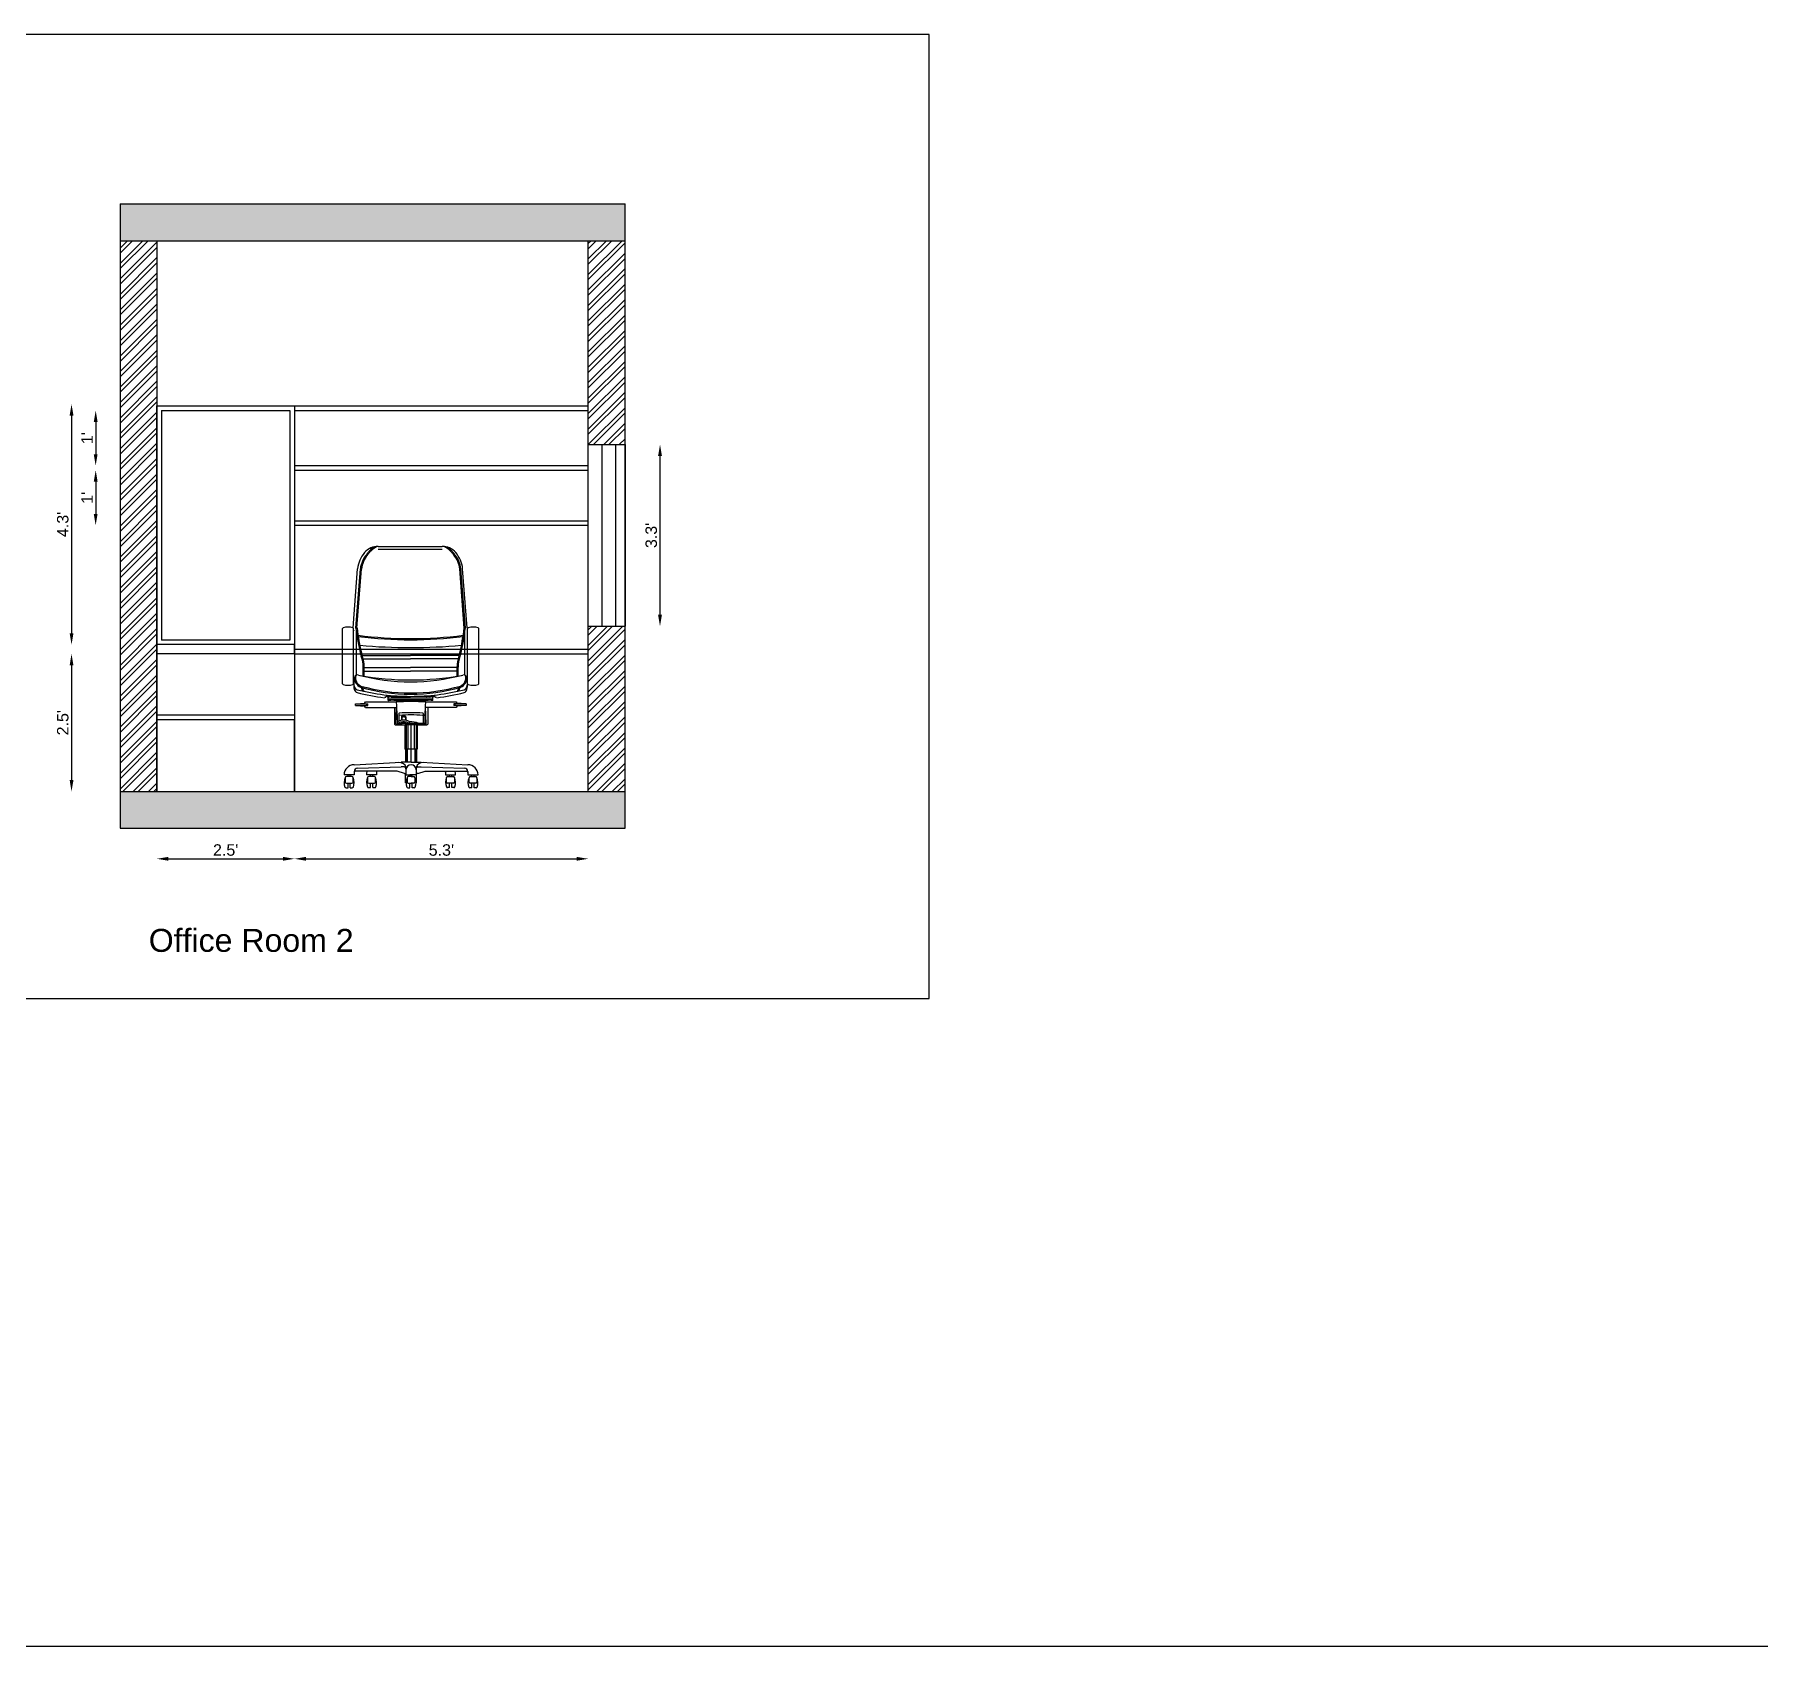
# Model space of a CAD drawing. Header units: feet. Extents: x 2272 to 4893, y 337 to 2916.
# Drawn here: x 3947 to 4322.8, y 337.1 to 688.3 of the extents above; entities that cross this region are included whole.
import ezdxf

# ---------------------------------------------------------------- set-up
doc = ezdxf.new("R2010")
doc.units = ezdxf.units.FT
doc.layers.add('chair', color=250, linetype='Continuous')
doc.layers.add('Door', color=15, linetype='Continuous')
doc.styles.get("Standard").update_dxf_attribs({"font": 'arial.ttf'})
doc.dimstyles.new('ISO-25', dxfattribs={"dimtxt": 2.5, "dimasz": 2.5, "dimexe": 1.25, "dimexo": 0.625, "dimtad": 1, "dimdec": 0, "dimlunit": 4, "dimtxsty": 'Standard', "dimcen": 2.5, "dimse1": 1, "dimse2": 1, "dimadec": 0, "dimazin": 0, "dimtfac": 1, "dimtdec": 0, "dimtmove": 0, "dimatfit": 3, "dimfxl": 1, "dimarcsym": 0})

# ---------------------------------------------------------------- blocks, each defined once
blk = doc.blocks.new('*D46')
at = {"color": 0, "lineweight": -2, "transparency": 16777216}
blk.add_line((3976.12, 508.74), (4001.12, 508.74), dxfattribs=at)
at = {"color": 0, "transparency": 16777216}
for points in [[(3976.12, 509.15), (3976.12, 508.32), (3973.62, 508.74)], [(4001.12, 509.15), (4001.12, 508.32), (4003.62, 508.74)]]:
    blk.add_solid(points, dxfattribs=at)
at = {"layer": 'Defpoints', "color": 0, "transparency": 16777216}
for p in [(3973.62, 523.39), (4003.62, 523.39), (4003.62, 508.74)]:
    blk.add_point(p, dxfattribs=at)
at = {"color": 0, "transparency": 16777216, "insert": (3988.62, 510.64), "char_height": 2.5, "attachment_point": 5}
blk.add_mtext("2.5'", dxfattribs=at)
blk = doc.blocks.new('*D47')
at = {"color": 0, "lineweight": -2, "transparency": 16777216}
blk.add_line((4006.12, 508.74), (4065.12, 508.74), dxfattribs=at)
at = {"color": 0, "transparency": 16777216}
for points in [[(4006.12, 509.15), (4006.12, 508.32), (4003.62, 508.74)], [(4065.12, 509.15), (4065.12, 508.32), (4067.62, 508.74)]]:
    blk.add_solid(points, dxfattribs=at)
at = {"layer": 'Defpoints', "color": 0, "transparency": 16777216}
for p in [(4003.62, 554.39), (4067.62, 554.39), (4067.62, 508.74)]:
    blk.add_point(p, dxfattribs=at)
at = {"color": 0, "transparency": 16777216, "insert": (4035.62, 510.64), "char_height": 2.5, "attachment_point": 5}
blk.add_mtext("5.3'", dxfattribs=at)
blk = doc.blocks.new('*D48')
at = {"color": 0, "lineweight": -2, "transparency": 16777216}
blk.add_line((4083.25, 561.89), (4083.25, 596.49), dxfattribs=at)
at = {"color": 0, "transparency": 16777216}
for points in [[(4082.83, 596.49), (4083.67, 596.49), (4083.25, 598.99)], [(4082.83, 561.89), (4083.67, 561.89), (4083.25, 559.39)]]:
    blk.add_solid(points, dxfattribs=at)
at = {"layer": 'Defpoints', "color": 0, "transparency": 16777216}
for p in [(4073.62, 598.99), (4083.25, 598.99), (4073.62, 559.39)]:
    blk.add_point(p, dxfattribs=at)
at = {"color": 0, "transparency": 16777216, "insert": (4081.35, 579.19), "char_height": 2.5, "attachment_point": 5, "rotation": 90}
blk.add_mtext("3.3'", dxfattribs=at)
blk = doc.blocks.new('*D49')
at = {"color": 0, "lineweight": -2, "transparency": 16777216}
blk.add_line((3955.04, 605.3), (3955.04, 557.89), dxfattribs=at)
at = {"color": 0, "transparency": 16777216}
for points in [[(3954.63, 605.3), (3955.46, 605.3), (3955.04, 607.8)], [(3954.63, 557.89), (3955.46, 557.89), (3955.04, 555.39)]]:
    blk.add_solid(points, dxfattribs=at)
at = {"layer": 'Defpoints', "color": 0, "transparency": 16777216}
for p in [(3973.09, 607.8), (3955.04, 555.39), (3973.62, 555.39)]:
    blk.add_point(p, dxfattribs=at)
at = {"color": 0, "transparency": 16777216, "insert": (3953.14, 581.59), "char_height": 2.5, "attachment_point": 5, "rotation": 90}
blk.add_mtext("4.3'", dxfattribs=at)
blk = doc.blocks.new('*D50')
at = {"color": 0, "lineweight": -2, "transparency": 16777216}
blk.add_line((3960.3, 603.89), (3960.3, 596.89), dxfattribs=at)
at = {"color": 0, "transparency": 16777216}
for points in [[(3959.88, 603.89), (3960.72, 603.89), (3960.3, 606.39)], [(3959.88, 596.89), (3960.72, 596.89), (3960.3, 594.39)]]:
    blk.add_solid(points, dxfattribs=at)
at = {"layer": 'Defpoints', "color": 0, "transparency": 16777216}
for p in [(4003.62, 606.39), (3960.3, 594.39), (4003.62, 594.39)]:
    blk.add_point(p, dxfattribs=at)
at = {"color": 0, "transparency": 16777216, "insert": (3958.42, 600.39), "char_height": 2.5, "attachment_point": 5, "rotation": 90}
blk.add_mtext("1'", dxfattribs=at)
blk = doc.blocks.new('*D51')
at = {"color": 0, "lineweight": -2, "transparency": 16777216}
blk.add_line((3960.3, 590.89), (3960.3, 583.89), dxfattribs=at)
at = {"color": 0, "transparency": 16777216}
for points in [[(3959.88, 590.89), (3960.72, 590.89), (3960.3, 593.39)], [(3959.88, 583.89), (3960.72, 583.89), (3960.3, 581.39)]]:
    blk.add_solid(points, dxfattribs=at)
at = {"layer": 'Defpoints', "color": 0, "transparency": 16777216}
for p in [(4003.62, 593.39), (3960.3, 581.39), (4003.62, 581.39)]:
    blk.add_point(p, dxfattribs=at)
at = {"color": 0, "transparency": 16777216, "insert": (3958.42, 587.39), "char_height": 2.5, "attachment_point": 5, "rotation": 90}
blk.add_mtext("1'", dxfattribs=at)
blk = doc.blocks.new('*D52')
at = {"color": 0, "lineweight": -2, "transparency": 16777216}
blk.add_line((3955.04, 550.89), (3955.04, 525.89), dxfattribs=at)
at = {"color": 0, "transparency": 16777216}
for points in [[(3954.63, 550.89), (3955.46, 550.89), (3955.04, 553.39)], [(3954.63, 525.89), (3955.46, 525.89), (3955.04, 523.39)]]:
    blk.add_solid(points, dxfattribs=at)
at = {"layer": 'Defpoints', "color": 0, "transparency": 16777216}
for p in [(3973.62, 553.39), (3955.04, 523.39), (3973.62, 523.39)]:
    blk.add_point(p, dxfattribs=at)
at = {"color": 0, "transparency": 16777216, "insert": (3953.14, 538.39), "char_height": 2.5, "attachment_point": 5, "rotation": 90}
blk.add_mtext("2.5'", dxfattribs=at)

msp = doc.modelspace()

# ---------------------------------------------------------------- hatches: boundary and pattern name
at = {"layer": 'Door', "true_color": 0x105689}
h = msp.add_hatch(dxfattribs=at)
h.set_pattern_fill('AR-CONC', color=146, scale=0.04)
h.paths.add_polyline_path([(4075.623, 643.394), (4075.623, 651.394), (3965.623, 651.394), (3965.623, 643.394)])
h.paths.add_polyline_path([(4075.623, 515.394), (4075.623, 523.394), (3965.623, 523.394), (3965.623, 515.394)])
h = msp.add_hatch(dxfattribs=at)
h.set_pattern_fill('ANSI32', color=146, scale=0.25)
h.paths.add_polyline_path([(3973.623, 607.394), (3973.623, 643.394), (3965.623, 643.394), (3965.623, 523.394), (3973.623, 523.394)])
h.paths.add_polyline_path([(4075.623, 643.394), (4067.623, 643.394), (4067.623, 598.994), (4075.623, 598.994)])
h.paths.add_polyline_path([(4075.623, 559.394), (4067.623, 559.394), (4067.623, 523.394), (4075.623, 523.394)])

# ---------------------------------------------------------------- linework, layer by layer
for p, q in [((4141.863, 688.319), (3901.863, 688.319)), ((4141.863, 478.319), (4141.863, 688.319)), ((3965.623, 651.394), (4075.623, 651.394)), ((3965.623, 651.394), (3965.623, 515.394)), ((4075.623, 515.394), (4075.623, 651.394)), ((3965.623, 643.394), (4075.623, 643.394)), ((3973.623, 643.394), (3973.623, 523.394)), ((4067.623, 523.394), (4067.623, 643.394)), ((4067.623, 523.394), (4067.623, 643.394)), ((4003.623, 607.394), (4003.623, 523.394)), ((4067.623, 598.994), (4075.623, 598.994)), ((4067.623, 523.394), (4067.623, 559.394)), ((4067.623, 559.394), (4075.623, 559.394)), ((4003.623, 553.394), (4003.623, 555.394)), ((4003.623, 553.394), (4003.623, 554.394)), ((4003.623, 523.394), (4003.623, 538.994)), ((3965.623, 523.394), (4075.623, 523.394)), ((3965.623, 515.394), (4075.623, 515.394)), ((3901.863, 478.319), (4141.863, 478.319)), ((4892.649, 337.13), (2720.204, 337.13))]:
    msp.add_line(p, q)
at = {"color": 244, "true_color": 0x991b1e}
for p, q in [((3973.623, 523.394), (3973.623, 607.394)), ((3973.623, 607.394), (4003.623, 607.394)), ((3973.623, 607.394), (3973.623, 555.394)), ((3974.623, 606.394), (4002.623, 606.394)), ((3974.623, 606.394), (3974.623, 556.394)), ((4002.623, 606.394), (4002.623, 556.394)), ((4003.623, 607.394), (4067.623, 607.394)), ((4003.623, 607.394), (4003.623, 555.394)), ((4003.623, 606.394), (4067.623, 606.394)), ((4003.623, 594.394), (4067.623, 594.394)), ((4003.623, 593.394), (4067.623, 593.394)), ((4003.623, 582.394), (4067.623, 582.394)), ((4003.623, 581.394), (4067.623, 581.394)), ((4002.623, 556.394), (3974.623, 556.394)), ((4003.623, 555.394), (3973.623, 555.394)), ((4003.623, 553.394), (3973.623, 553.394)), ((4003.623, 554.394), (4067.623, 554.394)), ((4003.623, 553.394), (4067.623, 553.394)), ((4003.623, 539.994), (3973.623, 539.994)), ((4003.623, 538.994), (3973.623, 538.994)), ((3973.623, 523.394), (4003.623, 523.394))]:
    msp.add_line(p, q, dxfattribs=at)
at = {"color": 5}
for p, q in [((4067.623, 559.394), (4067.623, 598.994)), ((4070.623, 559.394), (4070.623, 598.994)), ((4073.623, 559.394), (4073.623, 598.994)), ((4075.623, 598.994), (4075.623, 559.394))]:
    msp.add_line(p, q, dxfattribs=at)
at = {"layer": 'chair', "color": 143, "true_color": 0x7aafdf}
for p, q in [((4021.851, 576.807), (4035.78, 576.808)), ((4021.851, 576.219), (4035.78, 576.219)), ((4016.404, 559.056), (4017.377, 571.939)), ((4016.99, 559.011), (4017.964, 571.895)), ((4017.229, 558.993), (4018.202, 571.877)), ((4040.611, 558.993), (4039.638, 571.877)), ((4040.849, 559.011), (4039.876, 571.895)), ((4041.227, 559.056), (4040.254, 571.939)), ((4014.072, 546.888), (4014.072, 558.877)), ((4014.072, 547.187), (4014.072, 558.578)), ((4016.506, 546.709), (4016.506, 558.877)), ((4017.095, 548.751), (4017.095, 558.243)), ((4040.745, 548.751), (4040.745, 558.243)), ((4041.334, 546.709), (4041.334, 558.877)), ((4043.768, 546.888), (4043.768, 558.877)), ((4043.768, 547.187), (4043.768, 558.578)), ((4018.345, 553.058), (4028.92, 553.058)), ((4039.495, 553.058), (4028.92, 553.058)), ((4018.575, 548.559), (4018.575, 550.516)), ((4018.585, 552.328), (4028.92, 552.328)), ((4018.818, 548.516), (4018.818, 550.648)), ((4018.818, 550.381), (4028.92, 550.381)), ((4018.818, 549.65), (4028.92, 549.65)), ((4039.255, 552.328), (4028.92, 552.328)), ((4039.022, 550.381), (4028.92, 550.381)), ((4039.022, 549.65), (4028.92, 549.65)), ((4039.022, 548.516), (4039.022, 550.648)), ((4039.265, 548.559), (4039.265, 550.516)), ((4016.923, 542.172), (4016.923, 542.464)), ((4016.923, 542.464), (4019.6, 542.464)), ((4016.923, 542.172), (4019.6, 542.172)), ((4017.994, 542.464), (4017.994, 542.537)), ((4017.994, 542.099), (4017.994, 542.172)), ((4018.018, 542.561), (4018.679, 542.561)), ((4018.018, 542.075), (4018.676, 542.075)), ((4019.113, 542.902), (4025.773, 542.902)), ((4019.113, 541.734), (4025.826, 541.734)), ((4019.357, 542.172), (4019.357, 542.464)), ((4019.6, 542.172), (4019.6, 542.464)), ((4023.372, 543.95), (4023.429, 543.95)), ((4023.451, 543.945), (4023.374, 543.945)), ((4023.604, 544.078), (4023.491, 543.965)), ((4023.602, 544.082), (4023.498, 543.978)), ((4023.671, 544.111), (4024.486, 544.111)), ((4024.487, 544.107), (4023.673, 544.107)), ((4024.051, 543.255), (4024.051, 543.901)), ((4033.786, 543.515), (4024.051, 543.515)), ((4024.176, 543.95), (4024.099, 543.95)), ((4024.117, 543.206), (4024.115, 543.206)), ((4024.329, 544.082), (4024.217, 543.97)), ((4025.213, 544.111), (4024.398, 544.111)), ((4024.555, 544.082), (4024.659, 543.978)), ((4024.556, 544.079), (4024.66, 543.975)), ((4024.728, 543.95), (4028.92, 543.95)), ((4025.281, 544.082), (4025.386, 543.978)), ((4025.384, 541.734), (4025.384, 538.105)), ((4032.262, 543.206), (4025.572, 543.206)), ((4025.728, 538.157), (4025.842, 541.498)), ((4026.26, 542.953), (4026.26, 543.206)), ((4026.406, 542.966), (4026.406, 543.206)), ((4033.112, 543.95), (4028.92, 543.95)), ((4031.599, 542.965), (4031.599, 543.206)), ((4031.745, 542.952), (4031.745, 543.206)), ((4038.819, 541.734), (4032.159, 541.734)), ((4032.293, 538.157), (4032.167, 541.855)), ((4032.221, 542.902), (4038.819, 542.902)), ((4032.554, 544.079), (4032.45, 543.975)), ((4032.555, 544.082), (4032.451, 543.978)), ((4032.623, 544.107), (4033.437, 544.107)), ((4032.637, 541.734), (4032.637, 538.105)), ((4033.284, 544.079), (4033.18, 543.975)), ((4033.285, 544.082), (4033.181, 543.978)), ((4033.353, 544.107), (4034.167, 544.107)), ((4034.169, 544.111), (4033.354, 544.111)), ((4033.506, 544.078), (4033.618, 543.965)), ((4033.508, 544.082), (4033.612, 543.978)), ((4033.659, 543.945), (4033.736, 543.945)), ((4033.737, 543.95), (4033.681, 543.95)), ((4033.737, 543.206), (4033.719, 543.206)), ((4033.786, 543.255), (4033.786, 543.901)), ((4034.236, 544.078), (4034.349, 543.965)), ((4034.238, 544.082), (4034.342, 543.978)), ((4034.389, 543.945), (4034.466, 543.945)), ((4034.468, 543.95), (4034.411, 543.95)), ((4041.009, 542.464), (4038.332, 542.464)), ((4038.332, 542.464), (4038.332, 542.172)), ((4041.009, 542.172), (4038.332, 542.172)), ((4038.576, 542.464), (4038.576, 542.172)), ((4039.914, 542.075), (4039.253, 542.075)), ((4039.914, 542.561), (4039.256, 542.561)), ((4039.939, 542.537), (4039.939, 542.464)), ((4039.939, 542.172), (4039.939, 542.099)), ((4041.009, 542.464), (4041.009, 542.172)), ((4025.579, 537.91), (4027.672, 537.91)), ((4025.825, 538.056), (4026.859, 538.056)), ((4025.992, 539.891), (4025.992, 538.197)), ((4026.453, 538.197), (4025.992, 538.197)), ((4026.382, 540.381), (4026.382, 540.09)), ((4026.382, 540.09), (4026.382, 538.766)), ((4026.382, 538.231), (4026.382, 538.197)), ((4026.91, 539.623), (4026.91, 538.927)), ((4026.983, 539.597), (4026.983, 538.927)), ((4027.178, 539.848), (4027.178, 539.624)), ((4027.341, 539.633), (4027.397, 539.633)), ((4027.616, 539.863), (4027.616, 539.618)), ((4027.672, 537.91), (4027.672, 532.653)), ((4027.769, 538.008), (4030.252, 538.008)), ((4027.81, 539.585), (4027.81, 538.927)), ((4030.269, 538.006), (4027.819, 538.006)), ((4027.883, 539.643), (4027.883, 538.927)), ((4027.915, 538.006), (4027.915, 532.653)), ((4027.934, 538.056), (4028.061, 538.056)), ((4028.061, 538.111), (4028.061, 538.006)), ((4028.305, 538.006), (4028.305, 532.653)), ((4032.028, 538.197), (4028.341, 538.197)), ((4029.01, 529.766), (4029.01, 538.006)), ((4029.716, 538.006), (4029.716, 532.653)), ((4029.96, 538.197), (4029.96, 538.006)), ((4029.96, 538.056), (4032.195, 538.056)), ((4030.106, 538.006), (4030.106, 532.653)), ((4030.349, 537.91), (4030.349, 532.653)), ((4030.349, 537.91), (4032.442, 537.91)), ((4031.639, 540.381), (4031.639, 540.09)), ((4031.639, 540.09), (4031.639, 538.197)), ((4032.028, 539.891), (4032.028, 538.197)), ((4030.349, 532.653), (4027.672, 532.653)), ((4027.794, 532.653), (4027.794, 529.779)), ((4027.94, 532.653), (4027.94, 529.779)), ((4028.183, 532.653), (4028.183, 529.779)), ((4029.838, 532.653), (4029.838, 529.779)), ((4030.081, 532.653), (4030.081, 529.779)), ((4030.227, 532.653), (4030.227, 529.779)), ((4016.629, 527.016), (4014.415, 527.016)), ((4014.67, 526.407), (4014.67, 525.434)), ((4016.13, 526.65), (4014.914, 526.65)), ((4015.765, 527.016), (4015.279, 527.016)), ((4015.279, 526.65), (4015.279, 527.016)), ((4015.765, 526.65), (4015.765, 527.016)), ((4016.374, 525.434), (4016.374, 526.407)), ((4016.629, 529.23), (4026.82, 529.766)), ((4016.629, 527.761), (4016.629, 527.016)), ((4023.68, 527.819), (4016.873, 527.819)), ((4017.344, 528.491), (4026.82, 528.744)), ((4021.511, 527.048), (4019.296, 527.048)), ((4019.552, 526.439), (4019.552, 525.466)), ((4021.012, 526.683), (4019.795, 526.683)), ((4020.161, 526.683), (4020.161, 527.048)), ((4020.647, 527.048), (4020.161, 527.048)), ((4020.647, 526.683), (4020.647, 527.048)), ((4021.256, 525.466), (4021.256, 526.439)), ((4021.511, 527.607), (4021.511, 527.048)), ((4025.968, 527.819), (4023.68, 527.819)), ((4027.55, 527.33), (4025.968, 527.819)), ((4029.01, 529.766), (4026.82, 529.766)), ((4027.514, 528.744), (4026.82, 528.744)), ((4027.55, 527.33), (4027.903, 527.33)), ((4027.794, 525.263), (4027.794, 527.33)), ((4027.903, 528.354), (4027.903, 527.016)), ((4027.903, 527.016), (4029.01, 527.016)), ((4028.159, 526.407), (4028.159, 525.434)), ((4029.01, 526.65), (4028.402, 526.65)), ((4028.767, 526.65), (4028.767, 527.016)), ((4029.01, 527.016), (4028.767, 527.016)), ((4029.01, 529.766), (4031.201, 529.766)), ((4030.118, 527.016), (4029.01, 527.016)), ((4029.01, 527.016), (4029.254, 527.016)), ((4029.01, 526.65), (4029.619, 526.65)), ((4029.254, 526.65), (4029.254, 527.016)), ((4029.862, 526.407), (4029.862, 525.434)), ((4030.118, 528.354), (4030.118, 527.016)), ((4030.471, 527.33), (4030.118, 527.33)), ((4030.227, 525.263), (4030.227, 527.33)), ((4030.471, 527.33), (4032.053, 527.819)), ((4030.507, 528.744), (4031.201, 528.744)), ((4031.201, 529.766), (4041.392, 529.23)), ((4031.201, 528.744), (4040.677, 528.491)), ((4032.053, 527.819), (4034.341, 527.819)), ((4034.341, 527.819), (4041.148, 527.819)), ((4036.51, 527.607), (4036.51, 527.048)), ((4036.51, 527.048), (4038.724, 527.048)), ((4036.765, 525.466), (4036.765, 526.439)), ((4037.009, 526.683), (4038.226, 526.683)), ((4037.374, 527.048), (4037.86, 527.048)), ((4037.374, 526.683), (4037.374, 527.048)), ((4037.86, 526.683), (4037.86, 527.048)), ((4038.469, 526.439), (4038.469, 525.466)), ((4041.392, 527.761), (4041.392, 527.016)), ((4041.392, 527.016), (4043.606, 527.016)), ((4041.647, 525.434), (4041.647, 526.407)), ((4041.891, 526.65), (4043.107, 526.65)), ((4042.256, 526.65), (4042.256, 527.016)), ((4042.256, 527.016), (4042.742, 527.016)), ((4042.742, 526.65), (4042.742, 527.016)), ((4043.351, 526.407), (4043.351, 525.434)), ((4014.831, 524.217), (4015.279, 524.217)), ((4014.914, 525.19), (4016.13, 525.19)), ((4015.279, 524.217), (4015.279, 525.19)), ((4015.765, 524.217), (4015.765, 525.19)), ((4015.765, 524.217), (4016.213, 524.217)), ((4019.713, 524.249), (4020.161, 524.249)), ((4019.795, 525.222), (4021.012, 525.222)), ((4020.161, 524.249), (4020.161, 525.222)), ((4020.647, 524.249), (4020.647, 525.222)), ((4020.647, 524.249), (4021.095, 524.249)), ((4027.916, 525.263), (4027.794, 525.263)), ((4028.319, 524.217), (4028.767, 524.217)), ((4028.402, 525.19), (4029.01, 525.19)), ((4028.767, 524.217), (4028.767, 525.19)), ((4029.619, 525.19), (4029.01, 525.19)), ((4029.254, 524.217), (4029.254, 525.19)), ((4029.702, 524.217), (4029.254, 524.217)), ((4030.105, 525.263), (4030.227, 525.263)), ((4037.374, 524.249), (4036.926, 524.249)), ((4038.226, 525.222), (4037.009, 525.222)), ((4037.374, 524.249), (4037.374, 525.222)), ((4037.86, 524.249), (4037.86, 525.222)), ((4038.308, 524.249), (4037.86, 524.249)), ((4042.256, 524.217), (4041.808, 524.217)), ((4043.107, 525.19), (4041.891, 525.19)), ((4042.256, 524.217), (4042.256, 525.19)), ((4042.742, 524.217), (4042.742, 525.19)), ((4043.19, 524.217), (4042.742, 524.217))]:
    msp.add_line(p, q, dxfattribs=at)
for points in [[(4028.015, 538.102, 0.0361722), (4028.291, 538.178, 0.0924608), (4028.597, 538.357, 0.2179799), (4028.662, 538.498, 0.2179799), (4028.597, 538.64, 0.0924608), (4028.291, 538.819, 0.0491446), (4027.914, 538.913, 0.0367893), (4027.397, 538.951, 0.0367893), (4026.879, 538.913, 0.0491446), (4026.502, 538.819, 0.0924608), (4026.196, 538.64, 0.2179799), (4026.131, 538.498, 0.2179799), (4026.196, 538.357, 0.0924608), (4026.502, 538.178, 0.0361722), (4026.778, 538.102, 0.0367893)], [(4027.397, 538.562, 0.0271087), (4026.992, 538.54, 0.0371508), (4026.702, 538.486, 0.0772387), (4026.455, 538.379, 0.2568099), (4026.414, 538.304, 0.2568099), (4026.455, 538.228, 0.0772387), (4026.702, 538.121, 0.0094804), (4026.775, 538.103, 0.0271087)], [(4027.397, 538.27, 0.0220372), (4027.135, 538.258, 0.0305203), (4026.947, 538.23, 0.0664509), (4026.784, 538.172, 0.2808549), (4026.761, 538.134, 0.2066199), (4026.775, 538.103, 0.0050018)], [(4027.397, 538.245, 0.0220372), (4027.137, 538.234, 0.0305203), (4026.953, 538.206, 0.070109), (4026.781, 538.143, 0.2475351)], [(4028.018, 538.103, 0.0094804), (4028.091, 538.121, 0.0772387), (4028.338, 538.228, 0.2568099), (4028.379, 538.304, 0.2568099), (4028.338, 538.379, 0.0772387), (4028.091, 538.486, 0.0371508), (4027.801, 538.54, 0.0271087), (4027.397, 538.562, 0.0271087)], [(4028.018, 538.103, 0.2066199), (4028.032, 538.134, 0.2808549), (4028.009, 538.172, 0.0664509), (4027.846, 538.23, 0.0305203), (4027.658, 538.258, 0.0220372), (4027.397, 538.27, 0.0220372)], [(4027.995, 538.152, 0.0651684), (4027.841, 538.206, 0.0305203), (4027.656, 538.234, 0.0220372), (4027.397, 538.245, 0.0220372)]]:
    msp.add_lwpolyline(points, format="xyb", dxfattribs=at)
for centre, radius, start, end in [((4023.788, 571.249), 6.448, 139.33865, 173.85166), ((4023.788, 571.249), 5.86, 139.33865, 173.85166), ((4021.851, 572.913), 3.894, 90, 139.33865), ((4025.719, 570.405), 7.899, 138.08377, 143.82608), ((4025.719, 570.405), 7.661, 138.08377, 143.82608), ((4022.886, 573.213), 3.92, 135.99427, 140.95492), ((4022.886, 573.213), 3.682, 135.99427, 140.95492), ((4025.643, 570.197), 8.002, 125.70807, 134.17903), ((4025.643, 570.197), 7.746, 121.5413, 134.17903), ((4035.78, 572.913), 3.894, 40.66549, 90.00414), ((4032.197, 570.197), 7.746, 45.82097, 58.4587), ((4032.197, 570.197), 8.002, 45.82097, 54.29193), ((4034.954, 573.213), 3.682, 39.04508, 44.00573), ((4034.954, 573.213), 3.92, 39.04508, 44.00573), ((4032.121, 570.405), 7.661, 36.17392, 41.91623), ((4032.121, 570.405), 7.899, 36.17392, 41.91623), ((4034.051, 571.249), 5.86, 6.14834, 40.66135), ((4033.843, 571.249), 6.448, 6.15248, 40.66549), ((4023.788, 571.249), 5.621, 139.33865, 173.85166), ((4034.051, 571.249), 5.621, 6.14834, 40.66135), ((4014.267, 558.877), 0.195, 104.50765, 180), ((4015.289, 554.927), 4.275, 75.48933, 104.50765), ((4016.311, 558.877), 0.195, 0, 75.48933), ((4041.453, 554.107), 25.316, 170.13771, 170.16291), ((4066.26, 564.914), 49.616, 186.79626, 193.50223), ((4066.26, 564.914), 49.373, 186.79626, 193.50223), ((4028.919, 646.129), 89.421, 262.63459, 270.00069), ((4028.919, 646.206), 89.741, 262.68613, 270.00068), ((4028.921, 646.129), 89.421, 269.99931, 277.36541), ((4028.921, 646.206), 89.741, 269.99932, 277.31387), ((3991.58, 564.914), 49.373, 346.49777, 353.20374), ((3991.58, 564.914), 49.616, 346.49777, 353.20374), ((4016.387, 554.107), 25.316, 9.83709, 9.86229), ((4041.529, 558.877), 0.195, 104.51067, 180), ((4042.551, 554.927), 4.275, 75.49235, 104.51067), ((4043.573, 558.877), 0.195, 0, 75.49235), ((4028.919, 681.028), 126.266, 264.96735, 270.00029), ((4022.275, 554.352), 4.381, 193.50223, 200.47059), ((4012.174, 550.581), 6.402, 359.0747, 20.47059), ((4022.275, 554.352), 4.138, 193.50223, 200.47059), ((4012.174, 550.581), 6.645, 359.0747, 20.47059), ((4028.921, 681.028), 126.266, 269.99971, 275.03265), ((4045.667, 550.581), 6.645, 159.52941, 180.9253), ((4045.667, 550.581), 6.402, 159.52941, 180.9253), ((4035.565, 554.352), 4.138, 339.52941, 346.49777), ((4035.565, 554.352), 4.381, 339.52941, 346.49777), ((4017.359, 548.07), 0.73, 74.83106, 164.01066), ((4028.884, 591.453), 44.158, 255.12687, 270.04806), ((4028.956, 591.453), 44.158, 269.95194, 284.87313), ((4040.481, 548.07), 0.73, 15.98934, 105.16894), ((4014.267, 546.888), 0.195, 180, 255.49235), ((4015.289, 550.838), 4.275, 255.49235, 284.51067), ((4016.311, 546.888), 0.195, 284.51067, 0), ((4020.341, 547.216), 3.833, 164.01066, 195.45949), ((4041.453, 551.658), 25.316, 189.83709, 189.86229), ((4020.342, 546.603), 3.833, 175.4676, 195.24261), ((4017.489, 545.825), 0.876, 195.24261, 255.7271), ((4017.492, 546.427), 0.876, 195.45949, 255.52064), ((4018.942, 548.218), 2.282, 178.23581, 245.21694), ((4018.942, 548.218), 2.038, 166.88286, 245.21694), ((4028.894, 591.497), 47.366, 255.79681, 270.03597), ((4027.539, 582.009), 38.429, 254.50577, 263.53762), ((4028.869, 609.391), 61.688, 259.70382, 270.04845), ((4028.918, 584.486), 39.869, 254.08452, 270.0023), ((4028.918, 584.488), 39.626, 254.09187, 270.00231), ((4019.904, 546.07), 1.694, 179.71219, 207.37255), ((4019.904, 546.07), 1.451, 182.51672, 216.26106), ((4028.946, 591.497), 47.366, 269.96403, 284.20319), ((4028.971, 609.391), 61.688, 269.95155, 280.29618), ((4028.922, 584.488), 39.626, 269.99769, 285.90813), ((4028.922, 584.486), 39.869, 269.9977, 285.91548), ((4030.301, 582.009), 38.429, 276.46238, 285.49423), ((4037.936, 546.07), 1.451, 323.73894, 357.48328), ((4037.936, 546.07), 1.694, 332.62745, 0.28781), ((4038.898, 548.218), 2.038, 294.78306, 13.11714), ((4038.898, 548.218), 2.282, 294.78306, 1.76419), ((4040.351, 545.825), 0.876, 284.2729, 344.75739), ((4040.348, 546.427), 0.876, 284.47936, 344.54051), ((4037.499, 547.216), 3.833, 344.54051, 15.98934), ((4037.498, 546.603), 3.833, 344.75739, 4.5324), ((4016.387, 551.658), 25.316, 350.13771, 350.16291), ((4041.529, 546.888), 0.195, 180, 255.48933), ((4042.551, 550.838), 4.275, 255.48933, 284.50765), ((4043.573, 546.888), 0.195, 284.50765, 0), ((4018.018, 542.537), 0.0243, 90, 180), ((4018.018, 542.099), 0.0243, 180, 270), ((4018.676, 541.928), 0.146, 53.581, 90), ((4018.679, 542.707), 0.146, 270, 304.79509), ((4017.673, 544.155), 1.909, 304.79509, 318.97469), ((4017.261, 540.01), 2.53, 42.94481, 53.581), ((4023.372, 543.901), 0.0487, 90, 180), ((4023.374, 543.896), 0.0487, 70.5819, 180.05312), ((4023.423, 544.034), 0.0974, 250.5819, 315.05312), ((4023.429, 544.047), 0.0974, 270, 315), ((4023.671, 544.013), 0.0974, 90, 135), ((4023.673, 544.009), 0.0974, 90.05312, 135.05312), ((4024.099, 543.901), 0.0487, 70.52878, 180), ((4024.099, 543.255), 0.0487, 180, 270), ((4024.148, 544.039), 0.0974, 250.52878, 315), ((4024.807, 539.542), 3.73, 88.30513, 100.70147), ((4024.398, 544.013), 0.0974, 90, 135), ((4024.486, 544.013), 0.0974, 45, 90), ((4024.487, 544.01), 0.0974, 45.05312, 90.05312), ((4024.728, 544.047), 0.0974, 225, 270), ((4024.729, 544.044), 0.0974, 225.05312, 270.05312), ((4024.697, 537.568), 5.706, 81.17727, 87.78068), ((4025.213, 544.013), 0.0974, 45, 90), ((4025.454, 544.047), 0.0974, 225, 270), ((4025.798, 542.884), 0.0243, 96.01096, 181.67727), ((4059.954, 543.884), 34.195, 181.67727, 186.70622), ((4028.995, 512.52), 30.483, 83.91099, 96.05325), ((4028.995, 512.52), 30.556, 83.96094, 96.01096), ((3839.707, 554.429), 192.87, 355.67697, 356.56727), ((4032.207, 542.882), 0.0243, 356.56727, 83.96094), ((4032.955, 539.542), 3.73, 88.30513, 100.70147), ((4032.381, 544.044), 0.0974, 269.94688, 314.94688), ((4032.382, 544.047), 0.0974, 270, 315), ((4032.623, 544.01), 0.0974, 89.94688, 134.94688), ((4032.624, 544.013), 0.0974, 90, 135), ((4032.844, 537.568), 5.706, 81.17727, 87.78068), ((4033.111, 544.044), 0.0974, 269.94688, 314.94688), ((4033.112, 544.047), 0.0974, 270, 315), ((4033.353, 544.01), 0.0974, 89.94688, 134.94688), ((4033.354, 544.013), 0.0974, 90, 135), ((4033.437, 544.009), 0.0974, 44.94688, 89.94688), ((4033.439, 544.013), 0.0974, 45, 90), ((4033.681, 544.047), 0.0974, 225, 270), ((4033.687, 544.034), 0.0974, 224.94688, 289.4181), ((4033.736, 543.896), 0.0487, 359.94688, 109.4181), ((4033.737, 543.901), 0.0487, 0, 90), ((4033.737, 543.255), 0.0487, 270, 0), ((4034.167, 544.009), 0.0974, 44.94688, 89.94688), ((4034.169, 544.013), 0.0974, 45, 90), ((4034.411, 544.047), 0.0974, 225, 270), ((4034.417, 544.034), 0.0974, 224.94688, 289.4181), ((4034.466, 543.896), 0.0487, 359.94688, 109.4181), ((4034.468, 543.901), 0.0487, 0, 90), ((4040.671, 544.626), 2.53, 222.94481, 233.581), ((4040.259, 540.481), 1.909, 124.79509, 138.97469), ((4039.256, 542.707), 0.146, 233.581, 270), ((4039.253, 541.928), 0.146, 90, 124.79509), ((4039.914, 542.537), 0.0243, 0, 90), ((4039.914, 542.099), 0.0243, 270, 0), ((4025.579, 538.105), 0.195, 180, 270), ((4025.825, 538.154), 0.0974, 178.05041, 270), ((4026.479, 540.381), 0.0974, 94.13257, 180), ((4026.479, 540.09), 0.0974, 180, 274.10975), ((4027.397, 539.124), 1.195, 218.40948, 321.59052), ((4029.01, 505.348), 35.222, 85.86743, 94.13257), ((4029.01, 504.862), 35.222, 85.89025, 94.10975), ((4026.791, 538.121), 0.0238, 114.91415, 231.54014), ((4027.105, 539.623), 0.195, 110.6194, 180), ((4027.369, 537.562), 2.071, 77.69095, 100.74125), ((4027.426, 538.768), 1.109, 73.31784, 110.6194), ((4027.769, 537.91), 0.0974, 145.75201, 180), ((4027.689, 539.643), 0.195, 0, 73.31784), ((4027.982, 538.117), 0.037, 336.40648, 70.06772), ((4029.01, 534.924), 3.679, 62.83766, 95.76091), ((4030.252, 537.91), 0.0974, 0, 90), ((4031.542, 540.09), 0.0974, 265.89025, 0), ((4031.542, 540.381), 0.0974, 0, 85.86743), ((4032.195, 538.154), 0.0974, 270, 1.94959), ((4032.442, 538.105), 0.195, 270, 0), ((4016.629, 527.016), 2.215, 90, 180), ((4017.02, 525.312), 2.592, 155.00579, 201.26526), ((4014.914, 526.407), 0.243, 90, 180), ((4016.13, 526.407), 0.243, 0, 90), ((4014.024, 525.312), 2.592, 338.73474, 24.99421), ((4017.36, 527.761), 0.73, 91.21652, 180), ((4016.873, 527.575), 0.243, 90, 180), ((4021.511, 527.048), 2.215, 159.62487, 180), ((4021.901, 525.344), 2.592, 155.00579, 201.26526), ((4019.795, 526.439), 0.243, 90, 180), ((4021.012, 526.439), 0.243, 0, 90), ((4018.906, 525.344), 2.592, 338.73474, 24.99421), ((4021.755, 527.607), 0.243, 119.73794, 180), ((4026.507, 528.23), 1.478, 15.99924, 95.62642), ((4027.514, 528.354), 0.389, 0, 90), ((4029.01, 528.123), 1.107, 90, 180), ((4030.508, 525.312), 2.592, 155.00579, 201.26526), ((4028.402, 526.407), 0.243, 90, 180), ((4029.01, 528.123), 1.107, 0, 90), ((4029.619, 526.407), 0.243, 0, 90), ((4027.513, 525.312), 2.592, 338.73474, 24.99421), ((4031.514, 528.23), 1.478, 84.37358, 164.00076), ((4030.507, 528.354), 0.389, 90, 180), ((4036.266, 527.607), 0.243, 0, 60.26206), ((4039.115, 525.344), 2.592, 155.00579, 201.26526), ((4037.009, 526.439), 0.243, 90, 180), ((4038.226, 526.439), 0.243, 0, 90), ((4036.12, 525.344), 2.592, 338.73474, 24.99421), ((4036.51, 527.048), 2.215, 0, 20.37513), ((4040.661, 527.761), 0.73, 0, 88.78348), ((4041.148, 527.575), 0.243, 0, 90), ((4041.392, 527.016), 2.215, 0, 90), ((4043.997, 525.312), 2.592, 155.00579, 201.26526), ((4041.891, 526.407), 0.243, 90, 180), ((4043.107, 526.407), 0.243, 0, 90), ((4041.001, 525.312), 2.592, 338.73474, 24.99421), ((4014.831, 524.46), 0.243, 201.26526, 270), ((4014.914, 525.434), 0.243, 180, 270), ((4016.13, 525.434), 0.243, 270, 0), ((4016.213, 524.46), 0.243, 270, 338.73474), ((4019.713, 524.492), 0.243, 201.26526, 270), ((4019.795, 525.466), 0.243, 180, 270), ((4021.012, 525.466), 0.243, 270, 0), ((4021.095, 524.492), 0.243, 270, 338.73474), ((4028.319, 524.46), 0.243, 201.26526, 270), ((4028.402, 525.434), 0.243, 180, 270), ((4029.619, 525.434), 0.243, 270, 0), ((4029.702, 524.46), 0.243, 270, 338.73474), ((4036.926, 524.492), 0.243, 201.26526, 270), ((4037.009, 525.466), 0.243, 180, 270), ((4038.226, 525.466), 0.243, 270, 0), ((4038.308, 524.492), 0.243, 270, 338.73474), ((4041.808, 524.46), 0.243, 201.26526, 270), ((4041.891, 525.434), 0.243, 180, 270), ((4043.107, 525.434), 0.243, 270, 0), ((4043.19, 524.46), 0.243, 270, 338.73474)]:
    msp.add_arc(centre, radius, start, end, dxfattribs=at)

# ---------------------------------------------------------------- texts
at = {"color": 4}
msp.add_text('Office Room 2', height=5, dxfattribs=at).set_placement((3971.863, 488.466))

# ---------------------------------------------------------------- dimensions: what is measured, and where the dimension line sits
at = {"color": 85, "true_color": 0x58ba48}
for base, p1, p2, text, picture, middle in [((3955.042, 555.394), (3973.093, 607.796), (3973.623, 555.394), "4.3'", '*D49', (3953.14, 581.595)), ((3960.3, 594.394), (4003.623, 606.394), (4003.623, 594.394), "1'", '*D50', (3958.42, 600.394)), ((4083.249, 598.994), (4073.623, 559.394), (4073.623, 598.994), "3.3'", '*D48', (4081.347, 579.194)), ((3960.3, 581.394), (4003.623, 593.394), (4003.623, 581.394), "1'", '*D51', (3958.42, 587.394)), ((3955.042, 523.394), (3973.623, 553.394), (3973.623, 523.394), "2.5'", '*D52', (3953.141, 538.394))]:
    dim = msp.add_linear_dim(base=base, p1=p1, p2=p2, angle=90, text=text, dimstyle='ISO-25', dxfattribs=at)
    dim.commit()
    dim.dimension.update_dxf_attribs({"geometry": picture, "text_midpoint": middle})
for base, p1, p2, text, picture, middle in [((4067.623, 508.736), (4003.623, 554.394), (4067.623, 554.394), "5.3'", '*D47', (4035.623, 510.638)), ((4003.623, 508.736), (3973.623, 523.394), (4003.623, 523.394), "2.5'", '*D46', (3988.623, 510.637))]:
    dim = msp.add_linear_dim(base=base, p1=p1, p2=p2, text=text, dimstyle='ISO-25', dxfattribs=at)
    dim.commit()
    dim.dimension.update_dxf_attribs({"geometry": picture, "text_midpoint": middle})

doc.saveas('drawing.dxf')
